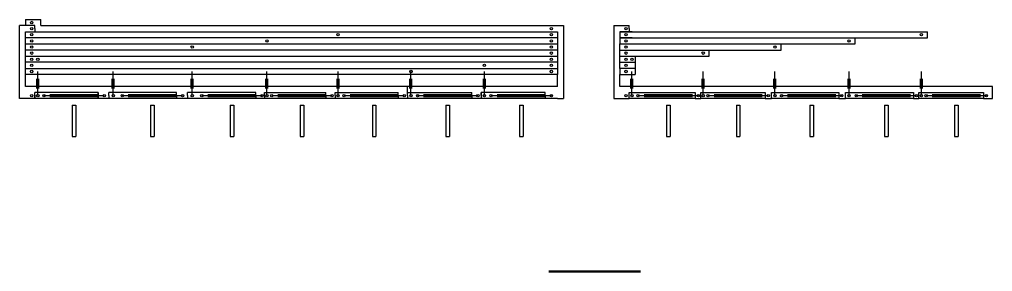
# Model space of a CAD drawing. Header units: millimetres. Extents: x 17 to 968, y -121 to 79.
# Drawn here: x 564.3 to 968, y -69 to 35.6 of the extents above; entities that cross this region are included whole.
import ezdxf

# ---------------------------------------------------------------- set-up
doc = ezdxf.new("R2010")
doc.units = ezdxf.units.MM
for name, color, linetype, lineweight, true_color in [('diode', 7, 'Continuous', 25, 0x000000), ('diode-rupa', 7, 'Continuous', 25, 0x000000), ('header_data', 7, 'Continuous', 25, 0x000000), ('magnet', 7, 'Continuous', 25, 0x000000), ('pomocne', 1, 'Continuous', 50, 0xff0000), ('reedreley', 7, 'Continuous', 25, 0x000000), ('reedreley_rupe', 7, 'Continuous', 25, 0x000000), ('select', 7, 'Continuous', 25, 0x000000), ('vodovi', 30, 'Continuous', 25, 0xff7f00)]:
    doc.layers.add(name, color=color, linetype=linetype, lineweight=lineweight, true_color=true_color)

msp = doc.modelspace()

# ---------------------------------------------------------------- linework, layer by layer
at = {"layer": 'diode'}
for p, q in [((571.96, 4), (571.96, 14)), ((603.25, 4), (603.25, 14)), ((636, 4), (636, 14)), ((667, 4), (667, 14)), ((696.5, 4), (696.5, 14)), ((726.75, 4), (726.75, 14)), ((757.25, 4), (757.25, 14)), ((818.46, 4), (818.46, 14)), ((848, 4), (848, 14)), ((877.75, 4), (877.75, 14)), ((908.5, 4), (908.5, 14)), ((938.5, 4), (938.5, 14))]:
    msp.add_line(p, q, dxfattribs=at)
at = {"layer": 'diode', "lineweight": 200}
for p, q in [((571.96, 7), (571.96, 11)), ((603.25, 7), (603.25, 11)), ((636, 7), (636, 11)), ((667, 7), (667, 11)), ((696.5, 7), (696.5, 11)), ((726.75, 7), (726.75, 11)), ((757.25, 7), (757.25, 11)), ((818.46, 7), (818.46, 11)), ((848, 7), (848, 11)), ((877.75, 7), (877.75, 11)), ((908.5, 7), (908.5, 11)), ((938.5, 7), (938.5, 11))]:
    msp.add_line(p, q, dxfattribs=at)
at = {"layer": 'diode-rupa'}
for centre in [(696.5, 29.24), (938.5, 29.24), (636, 24.16), (667, 26.7), (877.75, 24.16), (908.5, 26.7), (848, 21.62), (571.96, 19.08), (757.25, 16.54), (818.46, 19.08), (726.75, 14), (571.96, 4), (603.25, 4), (636, 4), (667, 4), (696.5, 4), (726.75, 4), (757.25, 4), (818.46, 4), (848, 4), (877.75, 4), (908.5, 4), (938.5, 4)]:
    msp.add_circle(centre, 0.5, dxfattribs=at)
at = {"layer": 'header_data'}
for centre in [(569.42, 34.32), (569.42, 31.78), (569.42, 29.24), (785, 31.78), (785, 29.24), (816, 31.78), (816, 29.24), (569.42, 26.7), (569.42, 24.16), (785, 26.7), (785, 24.16), (816, 26.7), (816, 24.16), (569.42, 21.62), (785, 21.62), (816, 21.62), (569.42, 19.08), (569.42, 16.54), (785, 19.08), (785, 16.54), (816, 19.08), (816, 16.54), (569.42, 14), (785, 14), (816, 14)]:
    msp.add_circle(centre, 0.5, dxfattribs=at)
at = {"layer": 'magnet'}
for p, q in [((586.25, 0), (587.75, 0)), ((586.25, 0), (586.25, -13)), ((587.75, 0), (587.75, -13)), ((618.75, 0), (620.25, 0)), ((618.75, 0), (618.75, -13)), ((620.25, 0), (620.25, -13)), ((651.75, 0), (653.25, 0)), ((651.75, 0), (651.75, -13)), ((653.25, 0), (653.25, -13)), ((680.75, 0), (682.25, 0)), ((680.75, 0), (680.75, -13)), ((682.25, 0), (682.25, -13)), ((710.75, 0), (712.25, 0)), ((710.75, 0), (710.75, -13)), ((712.25, 0), (712.25, -13)), ((741.25, 0), (742.75, 0)), ((741.25, 0), (741.25, -13)), ((742.75, 0), (742.75, -13)), ((771.75, 0), (773.25, 0)), ((771.75, 0), (771.75, -13)), ((773.25, 0), (773.25, -13)), ((832.75, 0), (834.25, 0)), ((832.75, 0), (832.75, -13)), ((834.25, 0), (834.25, -13)), ((861.75, 0), (863.25, 0)), ((861.75, 0), (861.75, -13)), ((863.25, 0), (863.25, -13)), ((892.25, 0), (893.75, 0)), ((892.25, 0), (892.25, -13)), ((893.75, 0), (893.75, -13)), ((923.25, 0), (924.75, 0)), ((923.25, 0), (923.25, -13)), ((924.75, 0), (924.75, -13)), ((952.25, 0), (953.75, 0)), ((952.25, 0), (952.25, -13)), ((953.75, 0), (953.75, -13)), ((586.25, -13), (587.75, -13)), ((618.75, -13), (620.25, -13)), ((651.75, -13), (653.25, -13)), ((680.75, -13), (682.25, -13)), ((710.75, -13), (712.25, -13)), ((741.25, -13), (742.75, -13)), ((771.75, -13), (773.25, -13)), ((832.75, -13), (834.25, -13)), ((861.75, -13), (863.25, -13)), ((892.25, -13), (893.75, -13)), ((923.25, -13), (924.75, -13)), ((952.25, -13), (953.75, -13))]:
    msp.add_line(p, q, dxfattribs=at)
at = {"layer": 'pomocne'}
msp.add_line((784, -69), (822, -69), dxfattribs=at)
at = {"layer": 'reedreley'}
for p, q in [((574.5, 4), (599.5, 4)), ((607, 4), (632, 4)), ((640, 4), (665, 4)), ((669, 4), (694, 4)), ((699, 4), (724, 4)), ((729.5, 4), (754.5, 4)), ((760, 4), (785, 4)), ((821, 4), (846, 4)), ((850, 4), (875, 4)), ((880.5, 4), (905.5, 4)), ((911.5, 4), (936.5, 4)), ((940.5, 4), (965.5, 4))]:
    msp.add_line(p, q, dxfattribs=at)
at = {"layer": 'reedreley', "lineweight": 200}
for p, q in [((577, 4), (597, 4)), ((609.5, 4), (629.5, 4)), ((642.5, 4), (662.5, 4)), ((671.5, 4), (691.5, 4)), ((701.5, 4), (721.5, 4)), ((732, 4), (752, 4)), ((762.5, 4), (782.5, 4)), ((823.5, 4), (843.5, 4)), ((852.5, 4), (872.5, 4)), ((883, 4), (903, 4)), ((914, 4), (934, 4)), ((943, 4), (963, 4))]:
    msp.add_line(p, q, dxfattribs=at)
at = {"layer": 'reedreley_rupe'}
for centre in [(574.5, 4), (599.5, 4), (607, 4), (632, 4), (640, 4), (665, 4), (669, 4), (694, 4), (699, 4), (724, 4), (729.5, 4), (754.5, 4), (760, 4), (785, 4), (821, 4), (846, 4), (850, 4), (875, 4), (880.5, 4), (905.5, 4), (911.5, 4), (936.5, 4), (940.5, 4), (965.5, 4)]:
    msp.add_circle(centre, 0.5, dxfattribs=at)
at = {"layer": 'select'}
for centre in [(569.42, 4), (816, 4)]:
    msp.add_circle(centre, 0.5, dxfattribs=at)
at = {"layer": 'vodovi'}
for p, q in [((564.34, 2.73), (564.34, 33.05)), ((566.88, 33.05), (564.34, 33.05)), ((566.88, 35.59), (573.23, 35.59)), ((566.88, 35.59), (566.88, 33.05)), ((570.69, 33.05), (566.88, 33.05)), ((570.69, 31.78), (570.69, 33.05)), ((573.23, 33.05), (573.23, 35.59)), ((573.23, 33.05), (790.08, 33.05)), ((790.08, 33.05), (790.08, 2.73)), ((810.92, 33.05), (817.27, 33.05)), ((810.92, 33.05), (810.92, 2.73)), ((817.27, 31.78), (817.27, 33.05)), ((566.88, 12.73), (566.88, 30.51)), ((566.88, 30.51), (787.54, 30.51)), ((570.69, 31.78), (570.69, 30.51)), ((787.54, 30.51), (787.54, 12.73)), ((818.54, 30.51), (813.46, 30.51)), ((813.46, 30.51), (813.46, 25.43)), ((813.46, 30.51), (941.04, 30.51)), ((817.27, 31.78), (817.27, 30.51)), ((941.04, 27.97), (941.04, 30.51)), ((787.54, 27.97), (566.88, 27.97)), ((566.88, 25.43), (787.54, 25.43)), ((818.54, 27.97), (813.46, 27.97)), ((813.46, 27.97), (941.04, 27.97)), ((813.46, 22.89), (813.46, 25.43)), ((813.46, 25.43), (911.04, 25.43)), ((880.29, 22.89), (880.29, 25.43)), ((911.04, 25.43), (911.04, 27.97)), ((787.54, 22.89), (566.88, 22.89)), ((566.88, 20.35), (787.54, 20.35)), ((813.46, 20.35), (813.46, 22.89)), ((813.46, 22.89), (880.29, 22.89)), ((813.46, 17.81), (813.46, 20.35)), ((813.46, 20.35), (850.54, 20.35)), ((819.81, 20.35), (819.81, 12.73)), ((850.54, 20.35), (850.54, 22.89)), ((787.54, 17.81), (566.88, 17.81)), ((813.46, 15.27), (813.46, 17.81)), ((813.46, 17.81), (819.81, 17.81)), ((566.88, 15.27), (787.54, 15.27)), ((787.54, 12.73), (566.88, 12.73)), ((566.88, 7.81), (566.88, 12.73)), ((787.54, 7.81), (787.54, 12.73)), ((819.81, 15.27), (813.46, 15.27)), ((813.46, 15.27), (813.46, 12.73)), ((813.46, 12.73), (819.81, 12.73)), ((813.46, 7.81), (813.46, 12.73)), ((787.54, 7.81), (566.88, 7.81)), ((570.69, 4), (570.69, 5.27)), ((597, 5.27), (570.69, 5.27)), ((597, 4), (597, 5.27)), ((597, 5.27), (597, 4)), ((597, 2.73), (597, 5.27)), ((601.375, 4), (601.375, 5.27)), ((629.46, 5.27), (601.375, 5.27)), ((629.46, 4), (629.46, 5.27)), ((634, 4), (634, 5.27)), ((662.46, 5.27), (634, 5.27)), ((662.46, 4), (662.46, 5.27)), ((666, 4), (666, 5.27)), ((666, 5.27), (691.46, 5.27)), ((691.46, 4), (691.46, 5.27)), ((695.25, 4), (695.25, 5.27)), ((695.25, 5.27), (721.46, 5.27)), ((721.46, 4), (721.46, 5.27)), ((725.375, 5.27), (725.375, 7.81)), ((725.375, 4), (725.375, 5.27)), ((725.375, 5.27), (752, 5.27)), ((752, 4), (752, 5.27)), ((755.875, 4), (755.875, 5.27)), ((755.875, 5.27), (755.875, 4)), ((782.5, 5.27), (755.875, 5.27)), ((782.5, 4), (782.5, 5.27)), ((968.04, 7.81), (813.46, 7.81)), ((817.23, 2.73), (817.23, 5.27)), ((817.23, 5.27), (844.73, 5.27)), ((844.73, 5.27), (844.73, 2.73)), ((847, 2.73), (847, 5.27)), ((847, 5.27), (873.73, 5.27)), ((873.73, 5.27), (873.73, 2.73)), ((876.375, 2.73), (876.375, 5.27)), ((876.375, 5.27), (904.23, 5.27)), ((904.23, 5.27), (904.23, 2.73)), ((907, 2.73), (907, 5.27)), ((907, 5.27), (935.23, 5.27)), ((935.23, 5.27), (935.23, 2.73)), ((937.5, 2.73), (937.5, 5.27)), ((937.5, 5.27), (964.23, 5.27)), ((964.23, 5.27), (964.23, 2.73)), ((968.04, 2.73), (968.04, 7.81)), ((566.88, 2.73), (564.34, 2.73)), ((787.54, 2.73), (566.88, 2.73)), ((570.69, 4), (570.69, 2.73)), ((570.69, 2.73), (570.69, 4)), ((597, 4), (597, 2.73)), ((601.375, 4), (601.375, 2.73)), ((629.46, 4), (629.46, 2.73)), ((634, 4), (634, 2.73)), ((662.46, 4), (662.46, 2.73)), ((666, 4), (666, 2.73)), ((691.46, 4), (691.46, 2.73)), ((695.25, 4), (695.25, 2.73)), ((721.46, 4), (721.46, 2.73)), ((725.375, 4), (725.375, 2.73)), ((752, 4), (752, 2.73)), ((755.875, 4), (755.875, 2.73)), ((782.5, 4), (782.5, 2.73)), ((787.54, 2.73), (790.08, 2.73)), ((810.92, 2.73), (817.23, 2.73)), ((844.73, 2.73), (817.23, 2.73)), ((844.73, 2.73), (847, 2.73)), ((873.73, 2.73), (847, 2.73)), ((873.73, 2.73), (876.375, 2.73)), ((904.23, 2.73), (876.375, 2.73)), ((904.23, 2.73), (907, 2.73)), ((935.23, 2.73), (907, 2.73)), ((935.23, 2.73), (937.5, 2.73)), ((964.23, 2.73), (937.5, 2.73)), ((964.23, 2.73), (968.04, 2.73))]:
    msp.add_line(p, q, dxfattribs=at)

doc.saveas('drawing.dxf')
